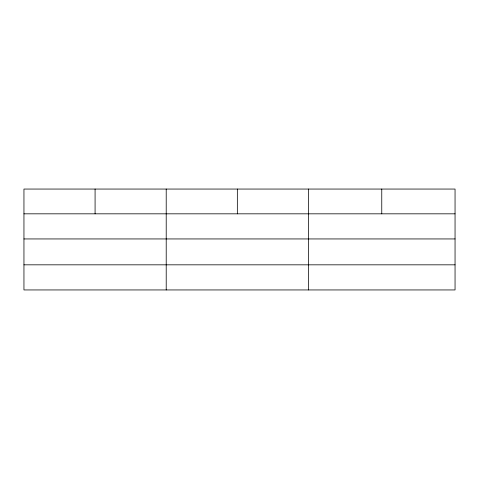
<?xml version="1.0" encoding="UTF-8"?>
<svg xmlns="http://www.w3.org/2000/svg" width="479" height="479" viewBox="0 0 479 479"><rect width="100%" height="100%" fill="white"/><g stroke="black" fill="none" stroke-linecap="round" stroke-linejoin="round"><path stroke-width="0.72" d="M455.05 238.943L455.05 189.055L23.95 189.055L23.95 289.945L455.05 289.945L455.05 238.943L23.95 238.943M23.95 213.826L455.05 213.826M23.95 264.827L455.05 264.827M381.763 189.055L381.763 213.826M308.476 189.055L308.476 289.945M237.344 189.055L237.344 213.826M166.213 189.055L166.213 289.945M95.082 189.055L95.082 213.826"/></g></svg>
